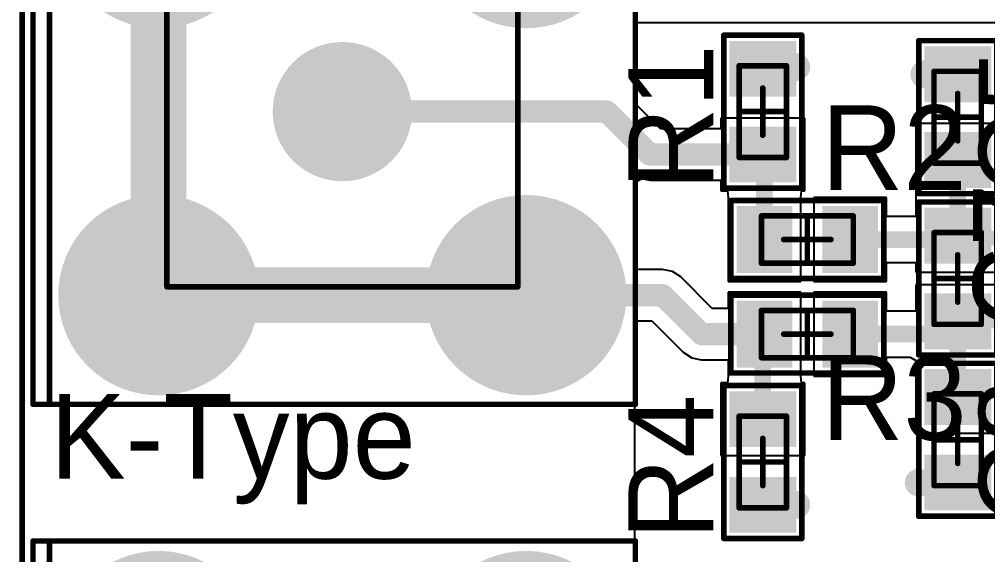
# Model space of a CAD drawing. Header units: millimetres. Extents: x 1 to 2.97, y 1.12 to 2.49.
# Drawn here: x 0.998 to 1.683, y 1.638 to 2.017 of the extents above; entities that cross this region are included whole.
import ezdxf

# ---------------------------------------------------------------- set-up
doc = ezdxf.new("R2010")
doc.units = ezdxf.units.MM
doc.header["$MEASUREMENT"] = 0
for name, color, linetype in [('BottomLayer', 5, 'Continuous'), ('BottomSolder', 6, 'Continuous'), ('Mechanical13', 56, 'Continuous'), ('Mechanical15', 56, 'Continuous'), ('Mechanical29', 56, 'Continuous'), ('MultiLayer', 9, 'Continuous'), ('PadHoleLayer', 156, 'Continuous'), ('TopLayer', 1, 'Continuous'), ('TopOverlay', 2, 'Continuous'), ('TopPaste', 8, 'Continuous'), ('TopSolder', 216, 'Continuous'), ('ViaHoleLayer', 16, 'Continuous')]:
    doc.layers.add(name, color=color, linetype=linetype)

# ---------------------------------------------------------------- blocks, each defined once
blk = doc.blocks.new('CC0603_5')
at = {"layer": 'Mechanical13', "const_width": 0.00394}
for points in [[(-0.03248, 0.01673), (-0.03248, -0.01673)], [(-0.03248, 0.01673), (0.03248, 0.01673)], [(0.03248, 0.01673), (0.03248, -0.01673)], [(-0.03248, -0.01673), (0.03248, -0.01673)]]:
    blk.add_lwpolyline(points, dxfattribs=at)
at = {"layer": 'Mechanical13', "const_width": 0.00197}
for points in [[(-0.03346, 0.01673, 1), (-0.0315, 0.01673, 1)], [(-0.03346, 0.01673, 1), (-0.0315, 0.01673, 1)], [(0.0315, 0.01673, 1), (0.03346, 0.01673, 1)], [(0.0315, 0.01673, 1), (0.03346, 0.01673, 1)], [(-0.03346, -0.01673, 1), (-0.0315, -0.01673, 1)], [(-0.03346, -0.01673, 1), (-0.0315, -0.01673, 1)], [(0.0315, -0.01673, 1), (0.03346, -0.01673, 1)], [(0.0315, -0.01673, 1), (0.03346, -0.01673, 1)]]:
    blk.add_lwpolyline(points, format="xyb", close=True, dxfattribs=at)
at = {"layer": 'Mechanical15', "const_width": 0.00394}
for points in [[(0, 0.01673), (0, -0.01673)], [(-0.01673, 0), (0.01673, 0)]]:
    blk.add_lwpolyline(points, dxfattribs=at)
at = {"layer": 'Mechanical15', "const_width": 0.00197}
for points in [[(-0.00098, 0.01673, 1), (0.00098, 0.01673, 1)], [(-0.01772, 0, 1), (-0.01575, 0, 1)], [(0.01575, 0, 1), (0.01772, 0, 1)], [(-0.00098, -0.01673, 1), (0.00098, -0.01673, 1)]]:
    blk.add_lwpolyline(points, format="xyb", close=True, dxfattribs=at)
at = {"layer": 'TopLayer'}
for points in [[(-0.04606, -0.01969), (-0.01457, -0.01969), (-0.04606, 0.01969), (-0.01457, 0.01969)], [(0.01457, -0.01969), (0.04606, -0.01969), (0.01457, 0.01969), (0.04606, 0.01969)]]:
    blk.add_solid(points, dxfattribs=at)
at = {"layer": 'TopOverlay', "const_width": 0.00394}
for points in [[(-0.05413, 0.02756), (-0.05413, -0.02756)], [(-0.05413, 0.02756), (0.05413, 0.02756)], [(0.05413, 0.02756), (0.05413, -0.02756)], [(-0.05413, -0.02756), (0.05413, -0.02756)]]:
    blk.add_lwpolyline(points, dxfattribs=at)
at = {"layer": 'TopOverlay', "const_width": 0.00197}
for points in [[(-0.05512, 0.02756, 1), (-0.05315, 0.02756, 1)], [(-0.05512, 0.02756, 1), (-0.05315, 0.02756, 1)], [(0.05315, 0.02756, 1), (0.05512, 0.02756, 1)], [(0.05315, 0.02756, 1), (0.05512, 0.02756, 1)], [(-0.05512, -0.02756, 1), (-0.05315, -0.02756, 1)], [(-0.05512, -0.02756, 1), (-0.05315, -0.02756, 1)], [(0.05315, -0.02756, 1), (0.05512, -0.02756, 1)], [(0.05315, -0.02756, 1), (0.05512, -0.02756, 1)]]:
    blk.add_lwpolyline(points, format="xyb", close=True, dxfattribs=at)
at = {"layer": 'TopPaste'}
for points in [[(-0.04606, -0.01969), (-0.01457, -0.01969), (-0.04606, 0.01969), (-0.01457, 0.01969)], [(0.01457, -0.01969), (0.04606, -0.01969), (0.01457, 0.01969), (0.04606, 0.01969)]]:
    blk.add_solid(points, dxfattribs=at)
at = {"layer": 'TopSolder'}
for points in [[(-0.05006, -0.02369), (-0.01057, -0.02369), (-0.05006, 0.02369), (-0.01057, 0.02369)], [(0.01057, -0.02369), (0.05006, -0.02369), (0.01057, 0.02369), (0.05006, 0.02369)]]:
    blk.add_solid(points, dxfattribs=at)
blk = doc.blocks.new('CC0603_7')
at = {"layer": 'Mechanical13', "const_width": 0.00394}
for points in [[(-0.03248, 0.01673), (-0.03248, -0.01673)], [(-0.03248, 0.01673), (0.03248, 0.01673)], [(0.03248, 0.01673), (0.03248, -0.01673)], [(-0.03248, -0.01673), (0.03248, -0.01673)]]:
    blk.add_lwpolyline(points, dxfattribs=at)
at = {"layer": 'Mechanical13', "const_width": 0.00197}
for points in [[(-0.03346, 0.01673, 1), (-0.0315, 0.01673, 1)], [(-0.03346, 0.01673, 1), (-0.0315, 0.01673, 1)], [(0.0315, 0.01673, 1), (0.03346, 0.01673, 1)], [(0.0315, 0.01673, 1), (0.03346, 0.01673, 1)], [(-0.03346, -0.01673, 1), (-0.0315, -0.01673, 1)], [(-0.03346, -0.01673, 1), (-0.0315, -0.01673, 1)], [(0.0315, -0.01673, 1), (0.03346, -0.01673, 1)], [(0.0315, -0.01673, 1), (0.03346, -0.01673, 1)]]:
    blk.add_lwpolyline(points, format="xyb", close=True, dxfattribs=at)
at = {"layer": 'Mechanical15', "const_width": 0.00394}
for points in [[(0, 0.01673), (0, -0.01673)], [(-0.01673, 0), (0.01673, 0)]]:
    blk.add_lwpolyline(points, dxfattribs=at)
at = {"layer": 'Mechanical15', "const_width": 0.00197}
for points in [[(-0.00098, 0.01673, 1), (0.00098, 0.01673, 1)], [(-0.01772, 0, 1), (-0.01575, 0, 1)], [(0.01575, 0, 1), (0.01772, 0, 1)], [(-0.00098, -0.01673, 1), (0.00098, -0.01673, 1)]]:
    blk.add_lwpolyline(points, format="xyb", close=True, dxfattribs=at)
at = {"layer": 'TopLayer'}
for points in [[(-0.04606, -0.01969), (-0.01457, -0.01969), (-0.04606, 0.01969), (-0.01457, 0.01969)], [(0.01457, -0.01969), (0.04606, -0.01969), (0.01457, 0.01969), (0.04606, 0.01969)]]:
    blk.add_solid(points, dxfattribs=at)
at = {"layer": 'TopOverlay', "const_width": 0.00394}
for points in [[(-0.05413, 0.02756), (-0.05413, -0.02756)], [(-0.05413, 0.02756), (0.05413, 0.02756)], [(0.05413, 0.02756), (0.05413, -0.02756)], [(-0.05413, -0.02756), (0.05413, -0.02756)]]:
    blk.add_lwpolyline(points, dxfattribs=at)
at = {"layer": 'TopOverlay', "const_width": 0.00197}
for points in [[(-0.05512, 0.02756, 1), (-0.05315, 0.02756, 1)], [(-0.05512, 0.02756, 1), (-0.05315, 0.02756, 1)], [(0.05315, 0.02756, 1), (0.05512, 0.02756, 1)], [(0.05315, 0.02756, 1), (0.05512, 0.02756, 1)], [(-0.05512, -0.02756, 1), (-0.05315, -0.02756, 1)], [(-0.05512, -0.02756, 1), (-0.05315, -0.02756, 1)], [(0.05315, -0.02756, 1), (0.05512, -0.02756, 1)], [(0.05315, -0.02756, 1), (0.05512, -0.02756, 1)]]:
    blk.add_lwpolyline(points, format="xyb", close=True, dxfattribs=at)
at = {"layer": 'TopPaste'}
for points in [[(-0.04606, -0.01969), (-0.01457, -0.01969), (-0.04606, 0.01969), (-0.01457, 0.01969)], [(0.01457, -0.01969), (0.04606, -0.01969), (0.01457, 0.01969), (0.04606, 0.01969)]]:
    blk.add_solid(points, dxfattribs=at)
at = {"layer": 'TopSolder'}
for points in [[(-0.05006, -0.02369), (-0.01057, -0.02369), (-0.05006, 0.02369), (-0.01057, 0.02369)], [(0.01057, -0.02369), (0.05006, -0.02369), (0.01057, 0.02369), (0.05006, 0.02369)]]:
    blk.add_solid(points, dxfattribs=at)
blk = doc.blocks.new('CC0603_8')
at = {"layer": 'Mechanical13', "const_width": 0.00394}
for points in [[(-0.03248, 0.01673), (-0.03248, -0.01673)], [(-0.03248, 0.01673), (0.03248, 0.01673)], [(0.03248, 0.01673), (0.03248, -0.01673)], [(-0.03248, -0.01673), (0.03248, -0.01673)]]:
    blk.add_lwpolyline(points, dxfattribs=at)
at = {"layer": 'Mechanical13', "const_width": 0.00197}
for points in [[(-0.03346, 0.01673, 1), (-0.0315, 0.01673, 1)], [(-0.03346, 0.01673, 1), (-0.0315, 0.01673, 1)], [(0.0315, 0.01673, 1), (0.03346, 0.01673, 1)], [(0.0315, 0.01673, 1), (0.03346, 0.01673, 1)], [(-0.03346, -0.01673, 1), (-0.0315, -0.01673, 1)], [(-0.03346, -0.01673, 1), (-0.0315, -0.01673, 1)], [(0.0315, -0.01673, 1), (0.03346, -0.01673, 1)], [(0.0315, -0.01673, 1), (0.03346, -0.01673, 1)]]:
    blk.add_lwpolyline(points, format="xyb", close=True, dxfattribs=at)
at = {"layer": 'Mechanical15', "const_width": 0.00394}
for points in [[(0, 0.01673), (0, -0.01673)], [(-0.01673, 0), (0.01673, 0)]]:
    blk.add_lwpolyline(points, dxfattribs=at)
at = {"layer": 'Mechanical15', "const_width": 0.00197}
for points in [[(-0.00098, 0.01673, 1), (0.00098, 0.01673, 1)], [(-0.01772, 0, 1), (-0.01575, 0, 1)], [(0.01575, 0, 1), (0.01772, 0, 1)], [(-0.00098, -0.01673, 1), (0.00098, -0.01673, 1)]]:
    blk.add_lwpolyline(points, format="xyb", close=True, dxfattribs=at)
at = {"layer": 'TopLayer'}
for points in [[(-0.04606, -0.01969), (-0.01457, -0.01969), (-0.04606, 0.01969), (-0.01457, 0.01969)], [(0.01457, -0.01969), (0.04606, -0.01969), (0.01457, 0.01969), (0.04606, 0.01969)]]:
    blk.add_solid(points, dxfattribs=at)
at = {"layer": 'TopOverlay', "const_width": 0.00394}
for points in [[(-0.05413, 0.02756), (-0.05413, -0.02756)], [(-0.05413, 0.02756), (0.05413, 0.02756)], [(0.05413, 0.02756), (0.05413, -0.02756)], [(-0.05413, -0.02756), (0.05413, -0.02756)]]:
    blk.add_lwpolyline(points, dxfattribs=at)
at = {"layer": 'TopOverlay', "const_width": 0.00197}
for points in [[(-0.05512, 0.02756, 1), (-0.05315, 0.02756, 1)], [(-0.05512, 0.02756, 1), (-0.05315, 0.02756, 1)], [(0.05315, 0.02756, 1), (0.05512, 0.02756, 1)], [(0.05315, 0.02756, 1), (0.05512, 0.02756, 1)], [(-0.05512, -0.02756, 1), (-0.05315, -0.02756, 1)], [(-0.05512, -0.02756, 1), (-0.05315, -0.02756, 1)], [(0.05315, -0.02756, 1), (0.05512, -0.02756, 1)], [(0.05315, -0.02756, 1), (0.05512, -0.02756, 1)]]:
    blk.add_lwpolyline(points, format="xyb", close=True, dxfattribs=at)
at = {"layer": 'TopPaste'}
for points in [[(-0.04606, -0.01969), (-0.01457, -0.01969), (-0.04606, 0.01969), (-0.01457, 0.01969)], [(0.01457, -0.01969), (0.04606, -0.01969), (0.01457, 0.01969), (0.04606, 0.01969)]]:
    blk.add_solid(points, dxfattribs=at)
at = {"layer": 'TopSolder'}
for points in [[(-0.05006, -0.02369), (-0.01057, -0.02369), (-0.05006, 0.02369), (-0.01057, 0.02369)], [(0.01057, -0.02369), (0.05006, -0.02369), (0.01057, 0.02369), (0.05006, 0.02369)]]:
    blk.add_solid(points, dxfattribs=at)
blk = doc.blocks.new('CONN_BNC_JACK_20')
at = {"layer": 'BottomLayer'}
for points, const_width in [([(-0.16339, 0.12992, 1), (-0.09646, 0.12992, 1)], 0.06693), ([(0.09646, 0.12992, 1), (0.16339, 0.12992, 1)], 0.06693), ([(-0.02264, 0, 1), (0.02263, 0, 1)], 0.04528), ([(-0.16339, -0.12992, 1), (-0.09646, -0.12992, 1)], 0.06693), ([(0.09646, -0.12992, 1), (0.16339, -0.12992, 1)], 0.06693)]:
    blk.add_lwpolyline(points, format="xyb", close=True, dxfattribs=dict(at, const_width=const_width))
at = {"layer": 'BottomSolder'}
for points, const_width in [([(-0.16539, 0.12992, 1), (-0.09446, 0.12992, 1)], 0.07093), ([(0.09446, 0.12992, 1), (0.16539, 0.12992, 1)], 0.07093), ([(-0.02464, 0, 1), (0.02463, 0, 1)], 0.04928), ([(-0.16539, -0.12992, 1), (-0.09446, -0.12992, 1)], 0.07093), ([(0.09446, -0.12992, 1), (0.16539, -0.12992, 1)], 0.07093)]:
    blk.add_lwpolyline(points, format="xyb", close=True, dxfattribs=dict(at, const_width=const_width))
at = {"layer": 'Mechanical13', "const_width": 0.00394}
for points in [[(-0.12402, 0.12402), (-0.12402, -0.12402)], [(-0.12402, 0.12402), (0.12402, 0.12402)], [(0.12402, 0.12402), (0.12402, -0.12402)], [(-0.12402, -0.12402), (0.12402, -0.12402)]]:
    blk.add_lwpolyline(points, dxfattribs=at)
at = {"layer": 'Mechanical13', "const_width": 0.00197}
for points in [[(-0.125, 0.12402, 1), (-0.12303, 0.12402, 1)], [(-0.125, 0.12402, 1), (-0.12303, 0.12402, 1)], [(0.12303, 0.12402, 1), (0.125, 0.12402, 1)], [(0.12303, 0.12402, 1), (0.125, 0.12402, 1)], [(-0.125, -0.12402, 1), (-0.12303, -0.12402, 1)], [(-0.125, -0.12402, 1), (-0.12303, -0.12402, 1)], [(0.12303, -0.12402, 1), (0.125, -0.12402, 1)], [(0.12303, -0.12402, 1), (0.125, -0.12402, 1)]]:
    blk.add_lwpolyline(points, format="xyb", close=True, dxfattribs=at)
at = {"layer": 'MultiLayer'}
for points, const_width in [([(-0.16339, 0.12992, 1), (-0.09646, 0.12992, 1)], 0.06693), ([(0.09646, 0.12992, 1), (0.16339, 0.12992, 1)], 0.06693), ([(-0.02264, 0, 1), (0.02263, 0, 1)], 0.04528), ([(-0.16339, -0.12992, 1), (-0.09646, -0.12992, 1)], 0.06693), ([(0.09646, -0.12992, 1), (0.16339, -0.12992, 1)], 0.06693)]:
    blk.add_lwpolyline(points, format="xyb", close=True, dxfattribs=dict(at, const_width=const_width))
at = {"layer": 'PadHoleLayer'}
for points, const_width in [([(-0.15453, 0.12992, 1), (-0.10532, 0.12992, 1)], 0.04921), ([(0.10532, 0.12992, 1), (0.15453, 0.12992, 1)], 0.04921), ([(-0.01477, 0, 1), (0.01476, 0, 1)], 0.02953), ([(-0.15453, -0.12992, 1), (-0.10532, -0.12992, 1)], 0.04921), ([(0.10532, -0.12992, 1), (0.15453, -0.12992, 1)], 0.04921)]:
    blk.add_lwpolyline(points, format="xyb", close=True, dxfattribs=dict(at, const_width=const_width))
at = {"layer": 'TopLayer'}
for points, const_width in [([(-0.16339, 0.12992, 1), (-0.09646, 0.12992, 1)], 0.06693), ([(0.09646, 0.12992, 1), (0.16339, 0.12992, 1)], 0.06693), ([(-0.02264, 0, 1), (0.02263, 0, 1)], 0.04528), ([(-0.16339, -0.12992, 1), (-0.09646, -0.12992, 1)], 0.06693), ([(0.09646, -0.12992, 1), (0.16339, -0.12992, 1)], 0.06693)]:
    blk.add_lwpolyline(points, format="xyb", close=True, dxfattribs=dict(at, const_width=const_width))
at = {"layer": 'TopOverlay', "const_width": 0.00394}
for points in [[(-0.20717, 0.21868), (-0.20717, -0.20715)], [(-0.20717, 0.21868), (0.20785, 0.21868)], [(0.20785, 0.21868), (0.20785, -0.20715)], [(-0.20665, 0.20698), (0.20764, 0.20698)], [(-0.20717, -0.20715), (0.20785, -0.20715)]]:
    blk.add_lwpolyline(points, dxfattribs=at)
at = {"layer": 'TopOverlay', "const_width": 0.00197}
for points in [[(-0.20815, 0.21868, 1), (-0.20619, 0.21868, 1)], [(-0.20815, 0.21868, 1), (-0.20619, 0.21868, 1)], [(0.20687, 0.21868, 1), (0.20884, 0.21868, 1)], [(0.20687, 0.21868, 1), (0.20884, 0.21868, 1)], [(-0.20763, 0.20698, 1), (-0.20567, 0.20698, 1)], [(0.20666, 0.20698, 1), (0.20863, 0.20698, 1)], [(-0.20815, -0.20715, 1), (-0.20619, -0.20715, 1)], [(-0.20815, -0.20715, 1), (-0.20619, -0.20715, 1)], [(0.20687, -0.20715, 1), (0.20884, -0.20715, 1)], [(0.20687, -0.20715, 1), (0.20884, -0.20715, 1)]]:
    blk.add_lwpolyline(points, format="xyb", close=True, dxfattribs=at)
at = {"layer": 'TopSolder'}
for points, const_width in [([(-0.16539, 0.12992, 1), (-0.09446, 0.12992, 1)], 0.07093), ([(0.09446, 0.12992, 1), (0.16539, 0.12992, 1)], 0.07093), ([(-0.02464, 0, 1), (0.02463, 0, 1)], 0.04928), ([(-0.16539, -0.12992, 1), (-0.09446, -0.12992, 1)], 0.07093), ([(0.09446, -0.12992, 1), (0.16539, -0.12992, 1)], 0.07093)]:
    blk.add_lwpolyline(points, format="xyb", close=True, dxfattribs=dict(at, const_width=const_width))
blk = doc.blocks.new('CONN_BNC_JACK_23')
at = {"layer": 'BottomLayer'}
for points, const_width in [([(-0.16339, 0.12992, 1), (-0.09646, 0.12992, 1)], 0.06693), ([(0.09646, 0.12992, 1), (0.16339, 0.12992, 1)], 0.06693), ([(-0.02264, 0, 1), (0.02263, 0, 1)], 0.04528), ([(-0.16339, -0.12992, 1), (-0.09646, -0.12992, 1)], 0.06693), ([(0.09646, -0.12992, 1), (0.16339, -0.12992, 1)], 0.06693)]:
    blk.add_lwpolyline(points, format="xyb", close=True, dxfattribs=dict(at, const_width=const_width))
at = {"layer": 'BottomSolder'}
for points, const_width in [([(-0.16539, 0.12992, 1), (-0.09446, 0.12992, 1)], 0.07093), ([(0.09446, 0.12992, 1), (0.16539, 0.12992, 1)], 0.07093), ([(-0.02464, 0, 1), (0.02463, 0, 1)], 0.04928), ([(-0.16539, -0.12992, 1), (-0.09446, -0.12992, 1)], 0.07093), ([(0.09446, -0.12992, 1), (0.16539, -0.12992, 1)], 0.07093)]:
    blk.add_lwpolyline(points, format="xyb", close=True, dxfattribs=dict(at, const_width=const_width))
at = {"layer": 'Mechanical13', "const_width": 0.00394}
for points in [[(-0.12402, 0.12402), (-0.12402, -0.12402)], [(-0.12402, 0.12402), (0.12402, 0.12402)], [(0.12402, 0.12402), (0.12402, -0.12402)], [(-0.12402, -0.12402), (0.12402, -0.12402)]]:
    blk.add_lwpolyline(points, dxfattribs=at)
at = {"layer": 'Mechanical13', "const_width": 0.00197}
for points in [[(-0.125, 0.12402, 1), (-0.12303, 0.12402, 1)], [(-0.125, 0.12402, 1), (-0.12303, 0.12402, 1)], [(0.12303, 0.12402, 1), (0.125, 0.12402, 1)], [(0.12303, 0.12402, 1), (0.125, 0.12402, 1)], [(-0.125, -0.12402, 1), (-0.12303, -0.12402, 1)], [(-0.125, -0.12402, 1), (-0.12303, -0.12402, 1)], [(0.12303, -0.12402, 1), (0.125, -0.12402, 1)], [(0.12303, -0.12402, 1), (0.125, -0.12402, 1)]]:
    blk.add_lwpolyline(points, format="xyb", close=True, dxfattribs=at)
at = {"layer": 'MultiLayer'}
for points, const_width in [([(-0.16339, 0.12992, 1), (-0.09646, 0.12992, 1)], 0.06693), ([(0.09646, 0.12992, 1), (0.16339, 0.12992, 1)], 0.06693), ([(-0.02264, 0, 1), (0.02263, 0, 1)], 0.04528), ([(-0.16339, -0.12992, 1), (-0.09646, -0.12992, 1)], 0.06693), ([(0.09646, -0.12992, 1), (0.16339, -0.12992, 1)], 0.06693)]:
    blk.add_lwpolyline(points, format="xyb", close=True, dxfattribs=dict(at, const_width=const_width))
at = {"layer": 'PadHoleLayer'}
for points, const_width in [([(-0.15453, 0.12992, 1), (-0.10532, 0.12992, 1)], 0.04921), ([(0.10532, 0.12992, 1), (0.15453, 0.12992, 1)], 0.04921), ([(-0.01477, 0, 1), (0.01476, 0, 1)], 0.02953), ([(-0.15453, -0.12992, 1), (-0.10532, -0.12992, 1)], 0.04921), ([(0.10532, -0.12992, 1), (0.15453, -0.12992, 1)], 0.04921)]:
    blk.add_lwpolyline(points, format="xyb", close=True, dxfattribs=dict(at, const_width=const_width))
at = {"layer": 'TopLayer'}
for points, const_width in [([(-0.16339, 0.12992, 1), (-0.09646, 0.12992, 1)], 0.06693), ([(0.09646, 0.12992, 1), (0.16339, 0.12992, 1)], 0.06693), ([(-0.02264, 0, 1), (0.02263, 0, 1)], 0.04528), ([(-0.16339, -0.12992, 1), (-0.09646, -0.12992, 1)], 0.06693), ([(0.09646, -0.12992, 1), (0.16339, -0.12992, 1)], 0.06693)]:
    blk.add_lwpolyline(points, format="xyb", close=True, dxfattribs=dict(at, const_width=const_width))
at = {"layer": 'TopOverlay', "const_width": 0.00394}
for points in [[(-0.20717, 0.21868), (-0.20717, -0.20715)], [(-0.20717, 0.21868), (0.20785, 0.21868)], [(0.20785, 0.21868), (0.20785, -0.20715)], [(-0.20665, 0.20698), (0.20764, 0.20698)], [(-0.20717, -0.20715), (0.20785, -0.20715)]]:
    blk.add_lwpolyline(points, dxfattribs=at)
at = {"layer": 'TopOverlay', "const_width": 0.00197}
for points in [[(-0.20815, 0.21868, 1), (-0.20619, 0.21868, 1)], [(-0.20815, 0.21868, 1), (-0.20619, 0.21868, 1)], [(0.20687, 0.21868, 1), (0.20884, 0.21868, 1)], [(0.20687, 0.21868, 1), (0.20884, 0.21868, 1)], [(-0.20763, 0.20698, 1), (-0.20567, 0.20698, 1)], [(0.20666, 0.20698, 1), (0.20863, 0.20698, 1)], [(-0.20815, -0.20715, 1), (-0.20619, -0.20715, 1)], [(-0.20815, -0.20715, 1), (-0.20619, -0.20715, 1)], [(0.20687, -0.20715, 1), (0.20884, -0.20715, 1)], [(0.20687, -0.20715, 1), (0.20884, -0.20715, 1)]]:
    blk.add_lwpolyline(points, format="xyb", close=True, dxfattribs=at)
at = {"layer": 'TopSolder'}
for points, const_width in [([(-0.16539, 0.12992, 1), (-0.09446, 0.12992, 1)], 0.07093), ([(0.09446, 0.12992, 1), (0.16539, 0.12992, 1)], 0.07093), ([(-0.02464, 0, 1), (0.02463, 0, 1)], 0.04928), ([(-0.16539, -0.12992, 1), (-0.09446, -0.12992, 1)], 0.07093), ([(0.09446, -0.12992, 1), (0.16539, -0.12992, 1)], 0.07093)]:
    blk.add_lwpolyline(points, format="xyb", close=True, dxfattribs=dict(at, const_width=const_width))
blk = doc.blocks.new('CC0603_24')
at = {"layer": 'Mechanical13', "const_width": 0.00394}
for points in [[(-0.03248, 0.01673), (-0.03248, -0.01673)], [(-0.03248, 0.01673), (0.03248, 0.01673)], [(0.03248, 0.01673), (0.03248, -0.01673)], [(-0.03248, -0.01673), (0.03248, -0.01673)]]:
    blk.add_lwpolyline(points, dxfattribs=at)
at = {"layer": 'Mechanical13', "const_width": 0.00197}
for points in [[(-0.03346, 0.01673, 1), (-0.0315, 0.01673, 1)], [(-0.03346, 0.01673, 1), (-0.0315, 0.01673, 1)], [(0.0315, 0.01673, 1), (0.03346, 0.01673, 1)], [(0.0315, 0.01673, 1), (0.03346, 0.01673, 1)], [(-0.03346, -0.01673, 1), (-0.0315, -0.01673, 1)], [(-0.03346, -0.01673, 1), (-0.0315, -0.01673, 1)], [(0.0315, -0.01673, 1), (0.03346, -0.01673, 1)], [(0.0315, -0.01673, 1), (0.03346, -0.01673, 1)]]:
    blk.add_lwpolyline(points, format="xyb", close=True, dxfattribs=at)
at = {"layer": 'Mechanical15', "const_width": 0.00394}
for points in [[(0, 0.01673), (0, -0.01673)], [(-0.01673, 0), (0.01673, 0)]]:
    blk.add_lwpolyline(points, dxfattribs=at)
at = {"layer": 'Mechanical15', "const_width": 0.00197}
for points in [[(-0.00098, 0.01673, 1), (0.00098, 0.01673, 1)], [(-0.01772, 0, 1), (-0.01575, 0, 1)], [(0.01575, 0, 1), (0.01772, 0, 1)], [(-0.00098, -0.01673, 1), (0.00098, -0.01673, 1)]]:
    blk.add_lwpolyline(points, format="xyb", close=True, dxfattribs=at)
at = {"layer": 'TopLayer'}
for points in [[(-0.04606, -0.01969), (-0.01457, -0.01969), (-0.04606, 0.01969), (-0.01457, 0.01969)], [(0.01457, -0.01969), (0.04606, -0.01969), (0.01457, 0.01969), (0.04606, 0.01969)]]:
    blk.add_solid(points, dxfattribs=at)
at = {"layer": 'TopOverlay', "const_width": 0.00394}
for points in [[(-0.05413, 0.02756), (-0.05413, -0.02756)], [(-0.05413, 0.02756), (0.05413, 0.02756)], [(0.05413, 0.02756), (0.05413, -0.02756)], [(-0.05413, -0.02756), (0.05413, -0.02756)]]:
    blk.add_lwpolyline(points, dxfattribs=at)
at = {"layer": 'TopOverlay', "const_width": 0.00197}
for points in [[(-0.05512, 0.02756, 1), (-0.05315, 0.02756, 1)], [(-0.05512, 0.02756, 1), (-0.05315, 0.02756, 1)], [(0.05315, 0.02756, 1), (0.05512, 0.02756, 1)], [(0.05315, 0.02756, 1), (0.05512, 0.02756, 1)], [(-0.05512, -0.02756, 1), (-0.05315, -0.02756, 1)], [(-0.05512, -0.02756, 1), (-0.05315, -0.02756, 1)], [(0.05315, -0.02756, 1), (0.05512, -0.02756, 1)], [(0.05315, -0.02756, 1), (0.05512, -0.02756, 1)]]:
    blk.add_lwpolyline(points, format="xyb", close=True, dxfattribs=at)
at = {"layer": 'TopPaste'}
for points in [[(-0.04606, -0.01969), (-0.01457, -0.01969), (-0.04606, 0.01969), (-0.01457, 0.01969)], [(0.01457, -0.01969), (0.04606, -0.01969), (0.01457, 0.01969), (0.04606, 0.01969)]]:
    blk.add_solid(points, dxfattribs=at)
at = {"layer": 'TopSolder'}
for points in [[(-0.05006, -0.02369), (-0.01057, -0.02369), (-0.05006, 0.02369), (-0.01057, 0.02369)], [(0.01057, -0.02369), (0.05006, -0.02369), (0.01057, 0.02369), (0.05006, 0.02369)]]:
    blk.add_solid(points, dxfattribs=at)
blk = doc.blocks.new('CC0603_25')
at = {"layer": 'Mechanical13', "const_width": 0.00394}
for points in [[(-0.03248, 0.01673), (-0.03248, -0.01673)], [(0.03248, 0.01673), (-0.03248, 0.01673)], [(0.03248, 0.01673), (0.03248, -0.01673)], [(0.03248, -0.01673), (-0.03248, -0.01673)]]:
    blk.add_lwpolyline(points, dxfattribs=at)
at = {"layer": 'Mechanical13', "const_width": 0.00197}
for points in [[(-0.03346, 0.01673, 1), (-0.0315, 0.01673, 1)], [(-0.03346, 0.01673, 1), (-0.0315, 0.01673, 1)], [(0.0315, 0.01673, 1), (0.03346, 0.01673, 1)], [(0.0315, 0.01673, 1), (0.03346, 0.01673, 1)], [(-0.03346, -0.01673, 1), (-0.0315, -0.01673, 1)], [(-0.03346, -0.01673, 1), (-0.0315, -0.01673, 1)], [(0.0315, -0.01673, 1), (0.03346, -0.01673, 1)], [(0.0315, -0.01673, 1), (0.03346, -0.01673, 1)]]:
    blk.add_lwpolyline(points, format="xyb", close=True, dxfattribs=at)
at = {"layer": 'Mechanical15', "const_width": 0.00394}
for points in [[(0, 0.01673), (0, -0.01673)], [(0.01673, 0), (-0.01673, 0)]]:
    blk.add_lwpolyline(points, dxfattribs=at)
at = {"layer": 'Mechanical15', "const_width": 0.00197}
for points in [[(-0.00098, 0.01673, 1), (0.00098, 0.01673, 1)], [(-0.01772, 0, 1), (-0.01575, 0, 1)], [(0.01575, 0, 1), (0.01772, 0, 1)], [(-0.00098, -0.01673, 1), (0.00098, -0.01673, 1)]]:
    blk.add_lwpolyline(points, format="xyb", close=True, dxfattribs=at)
at = {"layer": 'TopLayer'}
for points in [[(-0.04606, -0.01969), (-0.01457, -0.01969), (-0.04606, 0.01969), (-0.01457, 0.01969)], [(0.01457, -0.01969), (0.04606, -0.01969), (0.01457, 0.01969), (0.04606, 0.01969)]]:
    blk.add_solid(points, dxfattribs=at)
at = {"layer": 'TopOverlay', "const_width": 0.00394}
for points in [[(-0.05413, 0.02756), (-0.05413, -0.02756)], [(0.05413, 0.02756), (-0.05413, 0.02756)], [(0.05413, 0.02756), (0.05413, -0.02756)], [(0.05413, -0.02756), (-0.05413, -0.02756)]]:
    blk.add_lwpolyline(points, dxfattribs=at)
at = {"layer": 'TopOverlay', "const_width": 0.00197}
for points in [[(-0.05512, 0.02756, 1), (-0.05315, 0.02756, 1)], [(-0.05512, 0.02756, 1), (-0.05315, 0.02756, 1)], [(0.05315, 0.02756, 1), (0.05512, 0.02756, 1)], [(0.05315, 0.02756, 1), (0.05512, 0.02756, 1)], [(-0.05512, -0.02756, 1), (-0.05315, -0.02756, 1)], [(-0.05512, -0.02756, 1), (-0.05315, -0.02756, 1)], [(0.05315, -0.02756, 1), (0.05512, -0.02756, 1)], [(0.05315, -0.02756, 1), (0.05512, -0.02756, 1)]]:
    blk.add_lwpolyline(points, format="xyb", close=True, dxfattribs=at)
at = {"layer": 'TopPaste'}
for points in [[(-0.04606, -0.01969), (-0.01457, -0.01969), (-0.04606, 0.01969), (-0.01457, 0.01969)], [(0.01457, -0.01969), (0.04606, -0.01969), (0.01457, 0.01969), (0.04606, 0.01969)]]:
    blk.add_solid(points, dxfattribs=at)
at = {"layer": 'TopSolder'}
for points in [[(-0.05006, -0.02369), (-0.01057, -0.02369), (-0.05006, 0.02369), (-0.01057, 0.02369)], [(0.01057, -0.02369), (0.05006, -0.02369), (0.01057, 0.02369), (0.05006, 0.02369)]]:
    blk.add_solid(points, dxfattribs=at)
blk = doc.blocks.new('CC0603_26')
at = {"layer": 'Mechanical13', "const_width": 0.00394}
for points in [[(-0.03248, -0.01673), (-0.03248, 0.01673)], [(-0.03248, 0.01673), (0.03248, 0.01673)], [(0.03248, -0.01673), (0.03248, 0.01673)], [(-0.03248, -0.01673), (0.03248, -0.01673)]]:
    blk.add_lwpolyline(points, dxfattribs=at)
at = {"layer": 'Mechanical13', "const_width": 0.00197}
for points in [[(-0.03346, 0.01673, 1), (-0.0315, 0.01673, 1)], [(-0.03346, 0.01673, 1), (-0.0315, 0.01673, 1)], [(0.0315, 0.01673, 1), (0.03346, 0.01673, 1)], [(0.0315, 0.01673, 1), (0.03346, 0.01673, 1)], [(-0.03346, -0.01673, 1), (-0.0315, -0.01673, 1)], [(-0.03346, -0.01673, 1), (-0.0315, -0.01673, 1)], [(0.0315, -0.01673, 1), (0.03346, -0.01673, 1)], [(0.0315, -0.01673, 1), (0.03346, -0.01673, 1)]]:
    blk.add_lwpolyline(points, format="xyb", close=True, dxfattribs=at)
at = {"layer": 'Mechanical15', "const_width": 0.00394}
for points in [[(0, -0.01673), (0, 0.01673)], [(-0.01673, 0), (0.01673, 0)]]:
    blk.add_lwpolyline(points, dxfattribs=at)
at = {"layer": 'Mechanical15', "const_width": 0.00197}
for points in [[(-0.00098, 0.01673, 1), (0.00098, 0.01673, 1)], [(-0.01772, 0, 1), (-0.01575, 0, 1)], [(0.01575, 0, 1), (0.01772, 0, 1)], [(-0.00098, -0.01673, 1), (0.00098, -0.01673, 1)]]:
    blk.add_lwpolyline(points, format="xyb", close=True, dxfattribs=at)
at = {"layer": 'TopLayer'}
for points in [[(-0.04606, -0.01969), (-0.01457, -0.01969), (-0.04606, 0.01969), (-0.01457, 0.01969)], [(0.01457, -0.01969), (0.04606, -0.01969), (0.01457, 0.01969), (0.04606, 0.01969)]]:
    blk.add_solid(points, dxfattribs=at)
at = {"layer": 'TopOverlay', "const_width": 0.00394}
for points in [[(-0.05413, -0.02756), (-0.05413, 0.02756)], [(-0.05413, 0.02756), (0.05413, 0.02756)], [(0.05413, -0.02756), (0.05413, 0.02756)], [(-0.05413, -0.02756), (0.05413, -0.02756)]]:
    blk.add_lwpolyline(points, dxfattribs=at)
at = {"layer": 'TopOverlay', "const_width": 0.00197}
for points in [[(-0.05512, 0.02756, 1), (-0.05315, 0.02756, 1)], [(-0.05512, 0.02756, 1), (-0.05315, 0.02756, 1)], [(0.05315, 0.02756, 1), (0.05512, 0.02756, 1)], [(0.05315, 0.02756, 1), (0.05512, 0.02756, 1)], [(-0.05512, -0.02756, 1), (-0.05315, -0.02756, 1)], [(-0.05512, -0.02756, 1), (-0.05315, -0.02756, 1)], [(0.05315, -0.02756, 1), (0.05512, -0.02756, 1)], [(0.05315, -0.02756, 1), (0.05512, -0.02756, 1)]]:
    blk.add_lwpolyline(points, format="xyb", close=True, dxfattribs=at)
at = {"layer": 'TopPaste'}
for points in [[(-0.04606, -0.01969), (-0.01457, -0.01969), (-0.04606, 0.01969), (-0.01457, 0.01969)], [(0.01457, -0.01969), (0.04606, -0.01969), (0.01457, 0.01969), (0.04606, 0.01969)]]:
    blk.add_solid(points, dxfattribs=at)
at = {"layer": 'TopSolder'}
for points in [[(-0.05006, -0.02369), (-0.01057, -0.02369), (-0.05006, 0.02369), (-0.01057, 0.02369)], [(0.01057, -0.02369), (0.05006, -0.02369), (0.01057, 0.02369), (0.05006, 0.02369)]]:
    blk.add_solid(points, dxfattribs=at)
blk = doc.blocks.new('CC0603_27')
at = {"layer": 'Mechanical13', "const_width": 0.00394}
for points in [[(-0.03248, -0.01673), (-0.03248, 0.01673)], [(0.03248, 0.01673), (-0.03248, 0.01673)], [(0.03248, -0.01673), (0.03248, 0.01673)], [(0.03248, -0.01673), (-0.03248, -0.01673)]]:
    blk.add_lwpolyline(points, dxfattribs=at)
at = {"layer": 'Mechanical13', "const_width": 0.00197}
for points in [[(-0.03346, 0.01673, 1), (-0.0315, 0.01673, 1)], [(-0.03346, 0.01673, 1), (-0.0315, 0.01673, 1)], [(0.0315, 0.01673, 1), (0.03346, 0.01673, 1)], [(0.0315, 0.01673, 1), (0.03346, 0.01673, 1)], [(-0.03346, -0.01673, 1), (-0.0315, -0.01673, 1)], [(-0.03346, -0.01673, 1), (-0.0315, -0.01673, 1)], [(0.0315, -0.01673, 1), (0.03346, -0.01673, 1)], [(0.0315, -0.01673, 1), (0.03346, -0.01673, 1)]]:
    blk.add_lwpolyline(points, format="xyb", close=True, dxfattribs=at)
at = {"layer": 'Mechanical15', "const_width": 0.00394}
for points in [[(0, -0.01673), (0, 0.01673)], [(0.01673, 0), (-0.01673, 0)]]:
    blk.add_lwpolyline(points, dxfattribs=at)
at = {"layer": 'Mechanical15', "const_width": 0.00197}
for points in [[(-0.00098, 0.01673, 1), (0.00098, 0.01673, 1)], [(-0.01772, 0, 1), (-0.01575, 0, 1)], [(0.01575, 0, 1), (0.01772, 0, 1)], [(-0.00098, -0.01673, 1), (0.00098, -0.01673, 1)]]:
    blk.add_lwpolyline(points, format="xyb", close=True, dxfattribs=at)
at = {"layer": 'TopLayer'}
for points in [[(-0.04606, -0.01969), (-0.01457, -0.01969), (-0.04606, 0.01969), (-0.01457, 0.01969)], [(0.01457, -0.01969), (0.04606, -0.01969), (0.01457, 0.01969), (0.04606, 0.01969)]]:
    blk.add_solid(points, dxfattribs=at)
at = {"layer": 'TopOverlay', "const_width": 0.00394}
for points in [[(-0.05413, -0.02756), (-0.05413, 0.02756)], [(0.05413, 0.02756), (-0.05413, 0.02756)], [(0.05413, -0.02756), (0.05413, 0.02756)], [(0.05413, -0.02756), (-0.05413, -0.02756)]]:
    blk.add_lwpolyline(points, dxfattribs=at)
at = {"layer": 'TopOverlay', "const_width": 0.00197}
for points in [[(-0.05512, 0.02756, 1), (-0.05315, 0.02756, 1)], [(-0.05512, 0.02756, 1), (-0.05315, 0.02756, 1)], [(0.05315, 0.02756, 1), (0.05512, 0.02756, 1)], [(0.05315, 0.02756, 1), (0.05512, 0.02756, 1)], [(-0.05512, -0.02756, 1), (-0.05315, -0.02756, 1)], [(-0.05512, -0.02756, 1), (-0.05315, -0.02756, 1)], [(0.05315, -0.02756, 1), (0.05512, -0.02756, 1)], [(0.05315, -0.02756, 1), (0.05512, -0.02756, 1)]]:
    blk.add_lwpolyline(points, format="xyb", close=True, dxfattribs=at)
at = {"layer": 'TopPaste'}
for points in [[(-0.04606, -0.01969), (-0.01457, -0.01969), (-0.04606, 0.01969), (-0.01457, 0.01969)], [(0.01457, -0.01969), (0.04606, -0.01969), (0.01457, 0.01969), (0.04606, 0.01969)]]:
    blk.add_solid(points, dxfattribs=at)
at = {"layer": 'TopSolder'}
for points in [[(-0.05006, -0.02369), (-0.01057, -0.02369), (-0.05006, 0.02369), (-0.01057, 0.02369)], [(0.01057, -0.02369), (0.05006, -0.02369), (0.01057, 0.02369), (0.05006, 0.02369)]]:
    blk.add_solid(points, dxfattribs=at)

msp = doc.modelspace()

# ---------------------------------------------------------------- linework, layer by layer
at = {"layer": 'BottomLayer'}
for p, q in [((1.43307, 1.82723), (1.43307, 2.01476)), ((1.43307, 2.01476), (1.70705, 2.01476)), ((1.4336, 1.82185), (1.43307, 1.82723)), ((1.43307, 1.81647), (1.4336, 1.82185)), ((1.43307, 1.57526), (1.43307, 1.81647))]:
    msp.add_line(p, q, dxfattribs=at)
at = {"layer": 'BottomLayer', "const_width": 0.00984}
for points in [[(1.54232, 1.98327, 1), (1.55217, 1.98327, 1)], [(1.63287, 1.97815, 1), (1.64272, 1.97815, 1)], [(1.62894, 1.68917, 1), (1.63878, 1.68917, 1)], [(1.54232, 1.67343, 1), (1.55217, 1.67343, 1)]]:
    msp.add_lwpolyline(points, format="xyb", close=True, dxfattribs=at)
at = {"layer": 'Mechanical29', "const_width": 0.00394}
msp.add_lwpolyline([(1, 1.125), (1, 2.46358)], dxfattribs=at)
at = {"layer": 'MultiLayer', "const_width": 0.00984}
for points in [[(1.54232, 1.98327, 1), (1.55217, 1.98327, 1)], [(1.63287, 1.97815, 1), (1.64272, 1.97815, 1)], [(1.62894, 1.68917, 1), (1.63878, 1.68917, 1)], [(1.54232, 1.67343, 1), (1.55217, 1.67343, 1)]]:
    msp.add_lwpolyline(points, format="xyb", close=True, dxfattribs=at)
at = {"layer": 'TopLayer'}
for p, q in [((1.43307, 1.95786), (1.43307, 2.01476)), ((1.43307, 2.01476), (1.70705, 2.01476)), ((1.45125, 1.93968), (1.43307, 1.95786)), ((1.55331, 1.9472), (1.49394, 1.9472)), ((1.49394, 1.9472), (1.49394, 1.93968)), ((1.55331, 1.89571), (1.55331, 1.9472)), ((1.49394, 1.93968), (1.45125, 1.93968)), ((1.6911, 1.94327), (1.63173, 1.94327)), ((1.63173, 1.94327), (1.63173, 1.89177)), ((1.43307, 1.90151), (1.43807, 1.90435)), ((1.43807, 1.90435), (1.4437, 1.90323)), ((1.4437, 1.90323), (1.4437, 1.90323)), ((1.4437, 1.90323), (1.49394, 1.90323)), ((1.49394, 1.90323), (1.49394, 1.89571)), ((1.43307, 1.84007), (1.43307, 1.90151)), ((1.49394, 1.89571), (1.49858, 1.89571)), ((1.49858, 1.89571), (1.49906, 1.89091)), ((1.49906, 1.89091), (1.49906, 1.89091)), ((1.49906, 1.89091), (1.49906, 1.83154)), ((1.55055, 1.89091), (1.55103, 1.89571)), ((1.55055, 1.83154), (1.55055, 1.89091)), ((1.55055, 1.89091), (1.55055, 1.89091)), ((1.55103, 1.89571), (1.55331, 1.89571)), ((1.61118, 1.89091), (1.55968, 1.89091)), ((1.55968, 1.89091), (1.55968, 1.83154)), ((1.61118, 1.87744), (1.61118, 1.89091)), ((1.63173, 1.89177), (1.63173, 1.89177)), ((1.63173, 1.89177), (1.63173, 1.88972)), ((1.63173, 1.88972), (1.63173, 1.88972)), ((1.63173, 1.88972), (1.63173, 1.87744)), ((1.63173, 1.87744), (1.61118, 1.87744)), ((1.61118, 1.83154), (1.61118, 1.845)), ((1.61118, 1.845), (1.63173, 1.845)), ((1.63173, 1.845), (1.63173, 1.83823)), ((1.45276, 1.84007), (1.43307, 1.84007)), ((1.45973, 1.83869), (1.45276, 1.84007)), ((1.45276, 1.84007), (1.45276, 1.84007)), ((1.46564, 1.83474), (1.45973, 1.83869)), ((1.48786, 1.81252), (1.46564, 1.83474)), ((1.63173, 1.83823), (1.6911, 1.83823)), ((1.49906, 1.83154), (1.55055, 1.83154)), ((1.55968, 1.83154), (1.61118, 1.83154)), ((1.6911, 1.82909), (1.63173, 1.82909)), ((1.63173, 1.82909), (1.63173, 1.81051)), ((1.55055, 1.82398), (1.49906, 1.82398)), ((1.49906, 1.82398), (1.49906, 1.81252)), ((1.55055, 1.76461), (1.55055, 1.82398)), ((1.61118, 1.82398), (1.55968, 1.82398)), ((1.55968, 1.82398), (1.55968, 1.76461)), ((1.61118, 1.81051), (1.61118, 1.82398)), ((1.49906, 1.81252), (1.48786, 1.81252)), ((1.63173, 1.81051), (1.61118, 1.81051)), ((1.43307, 1.57526), (1.43307, 1.80363)), ((1.43307, 1.80363), (1.44521, 1.80363)), ((1.44521, 1.80363), (1.46743, 1.78141)), ((1.46743, 1.78141), (1.46743, 1.7814)), ((1.46743, 1.7814), (1.47334, 1.77745)), ((1.47334, 1.77745), (1.48032, 1.77607)), ((1.48032, 1.77607), (1.48032, 1.77607)), ((1.48032, 1.77607), (1.49906, 1.77607)), ((1.49906, 1.77607), (1.49906, 1.76461)), ((1.61118, 1.76461), (1.61118, 1.77807)), ((1.61118, 1.77807), (1.62778, 1.77807)), ((1.62778, 1.77807), (1.63173, 1.77555)), ((1.63173, 1.77555), (1.63173, 1.72406)), ((1.49858, 1.7598), (1.49394, 1.7598)), ((1.49394, 1.7598), (1.49394, 1.70831)), ((1.49906, 1.76461), (1.49858, 1.7598)), ((1.49906, 1.76461), (1.49906, 1.76461)), ((1.55103, 1.7598), (1.55055, 1.76461)), ((1.55055, 1.76461), (1.55055, 1.76461)), ((1.55331, 1.7598), (1.55103, 1.7598)), ((1.55331, 1.70831), (1.55331, 1.7598)), ((1.55968, 1.76461), (1.61118, 1.76461)), ((1.63173, 1.72406), (1.6911, 1.72406)), ((1.49394, 1.70831), (1.55331, 1.70831))]:
    msp.add_line(p, q, dxfattribs=at)
for points, const_width in [([(1.09646, 1.82185), (1.09646, 2.08169)], 0.03937), ([(1.52362, 1.98209), (1.52362, 1.98327)], 0.01), ([(1.52362, 1.98327), (1.54724, 1.98327)], 0.01), ([(1.6378, 1.97815), (1.66142, 1.97815)], 0.01), ([(1.22638, 1.95177), (1.41339, 1.95177)], 0.01575), ([(1.41339, 1.95177), (1.4437, 1.92146)], 0.01575), ([(1.4437, 1.92146), (1.52362, 1.92146)], 0.01575), ([(1.5248, 1.86122), (1.5248, 1.92028)], 0.01181), ([(1.66142, 1.86398), (1.66142, 1.91752)], 0.01181), ([(1.65866, 1.86122), (1.66142, 1.86398)], 0.01181), ([(1.66142, 1.86398), (1.67186, 1.86398)], 0.01), ([(1.58543, 1.86122), (1.65866, 1.86122)], 0.01181), ([(1.09646, 1.82185), (1.3563, 1.82185)], 0.03937), ([(1.3563, 1.82185), (1.45276, 1.82185)], 0.01575), ([(1.45276, 1.82185), (1.48032, 1.79429)], 0.01575), ([(1.66142, 1.80335), (1.70879, 1.80335)], 0.01), ([(1.48032, 1.79429), (1.5248, 1.79429)], 0.01575), ([(1.52362, 1.73406), (1.52362, 1.79311)], 0.01181), ([(1.58543, 1.79429), (1.66142, 1.79429)], 0.01181), ([(1.66142, 1.7498), (1.66142, 1.79429)], 0.01181), ([(1.63386, 1.68917), (1.66142, 1.68917)], 0.01), ([(1.52362, 1.67343), (1.54724, 1.67343)], 0.01)]:
    msp.add_lwpolyline(points, dxfattribs=dict(at, const_width=const_width))
for points, const_width in [([(1.54232, 1.98327, 1), (1.55217, 1.98327, 1)], 0.00984), ([(1.52112, 1.98327, 1), (1.52612, 1.98327, 1)], 0.005), ([(1.52112, 1.98327, 1), (1.52612, 1.98327, 1)], 0.005), ([(1.52112, 1.98209, 1), (1.52612, 1.98209, 1)], 0.005), ([(1.54474, 1.98327, 1), (1.54974, 1.98327, 1)], 0.005), ([(1.63287, 1.97815, 1), (1.64272, 1.97815, 1)], 0.00984), ([(1.6353, 1.97815, 1), (1.6403, 1.97815, 1)], 0.005), ([(1.65892, 1.97815, 1), (1.66392, 1.97815, 1)], 0.005), ([(1.22244, 1.95177, 1), (1.23032, 1.95177, 1)], 0.00787), ([(1.40945, 1.95177, 1), (1.41733, 1.95177, 1)], 0.00787), ([(1.40945, 1.95177, 1), (1.41733, 1.95177, 1)], 0.00787), ([(1.43976, 1.92146, 1), (1.44764, 1.92146, 1)], 0.00787), ([(1.43976, 1.92146, 1), (1.44764, 1.92146, 1)], 0.00787), ([(1.51968, 1.92146, 1), (1.52756, 1.92146, 1)], 0.00787), ([(1.52185, 1.92028, 1), (1.52776, 1.92028, 1)], 0.00591), ([(1.65846, 1.91752, 1), (1.66437, 1.91752, 1)], 0.00591), ([(1.65846, 1.86398, 1), (1.66437, 1.86398, 1)], 0.00591), ([(1.65846, 1.86398, 1), (1.66437, 1.86398, 1)], 0.00591), ([(1.65892, 1.86398, 1), (1.66392, 1.86398, 1)], 0.005), ([(1.66936, 1.86398, 1), (1.67436, 1.86398, 1)], 0.005), ([(1.66936, 1.86398, 1), (1.67436, 1.86398, 1)], 0.005), ([(1.52185, 1.86122, 1), (1.52776, 1.86122, 1)], 0.00591), ([(1.58248, 1.86122, 1), (1.58839, 1.86122, 1)], 0.00591), ([(1.65571, 1.86122, 1), (1.66161, 1.86122, 1)], 0.00591), ([(1.65571, 1.86122, 1), (1.66161, 1.86122, 1)], 0.00591), ([(1.08661, 1.82185, 1), (1.1063, 1.82185, 1)], 0.01969), ([(1.08661, 1.82185, 1), (1.1063, 1.82185, 1)], 0.01969), ([(1.34646, 1.82185, 1), (1.36614, 1.82185, 1)], 0.01969), ([(1.35236, 1.82185, 1), (1.36024, 1.82185, 1)], 0.00787), ([(1.44882, 1.82185, 1), (1.45669, 1.82185, 1)], 0.00787), ([(1.44882, 1.82185, 1), (1.45669, 1.82185, 1)], 0.00787), ([(1.65892, 1.80335, 1), (1.66392, 1.80335, 1)], 0.005), ([(1.47638, 1.79429, 1), (1.48425, 1.79429, 1)], 0.00787), ([(1.47638, 1.79429, 1), (1.48425, 1.79429, 1)], 0.00787), ([(1.52087, 1.79429, 1), (1.52874, 1.79429, 1)], 0.00787), ([(1.52067, 1.79311, 1), (1.52657, 1.79311, 1)], 0.00591), ([(1.58248, 1.79429, 1), (1.58839, 1.79429, 1)], 0.00591), ([(1.65846, 1.79429, 1), (1.66437, 1.79429, 1)], 0.00591), ([(1.65846, 1.79429, 1), (1.66437, 1.79429, 1)], 0.00591), ([(1.65846, 1.7498, 1), (1.66437, 1.7498, 1)], 0.00591), ([(1.52067, 1.73406, 1), (1.52657, 1.73406, 1)], 0.00591), ([(1.62894, 1.68917, 1), (1.63878, 1.68917, 1)], 0.00984), ([(1.63136, 1.68917, 1), (1.63636, 1.68917, 1)], 0.005), ([(1.65892, 1.68917, 1), (1.66392, 1.68917, 1)], 0.005), ([(1.52112, 1.67343, 1), (1.52612, 1.67343, 1)], 0.005), ([(1.54232, 1.67343, 1), (1.55217, 1.67343, 1)], 0.00984), ([(1.54474, 1.67343, 1), (1.54974, 1.67343, 1)], 0.005)]:
    msp.add_lwpolyline(points, format="xyb", close=True, dxfattribs=dict(at, const_width=const_width))
at = {"layer": 'TopLayer', "const_width": 0.01}
msp.add_lwpolyline([(1.67186, 1.86398, -0.198912), (1.71654, 1.84547)], format="xyb", dxfattribs=at)
at = {"layer": 'ViaHoleLayer', "const_width": 0.00591}
for points in [[(1.54429, 1.98327, 1), (1.5502, 1.98327, 1)], [(1.63484, 1.97815, 1), (1.64075, 1.97815, 1)], [(1.63091, 1.68917, 1), (1.63681, 1.68917, 1)], [(1.54429, 1.67343, 1), (1.5502, 1.67343, 1)]]:
    msp.add_lwpolyline(points, format="xyb", close=True, dxfattribs=at)

# ---------------------------------------------------------------- block references
for name, p, rotation in [('CONN_BNC_JACK_20', (1.22638, 1.95177), 90), ('CC0603_24', (1.52362, 1.95177), 90), ('CC0603_5', (1.66142, 1.94783), 90), ('CC0603_25', (1.55512, 1.86122), 180), ('CC0603_7', (1.66142, 1.83366), 90), ('CC0603_26', (1.55512, 1.79429), 360), ('CC0603_8', (1.66142, 1.71949), 90), ('CC0603_27', (1.52362, 1.70374), 270), ('CONN_BNC_JACK_23', (1.22638, 1.43996), 90)]:
    msp.add_blockref(name, p, dxfattribs=dict(rotation=rotation))

# ---------------------------------------------------------------- texts
at = {"layer": 'TopOverlay'}
for s, p in [('R1', (1.48862, 1.89677)), ('C5', (1.73642, 1.89283)), ('C7', (1.73228, 1.79823)), ('C8', (1.73642, 1.65949)), ('R4', (1.48862, 1.64874))]:
    msp.add_text(s, height=0.06, rotation=90, dxfattribs=at).set_placement(p)
for s, p in [('R2', (1.56512, 1.89622)), ('R3', (1.56512, 1.71929)), ('K-Type', (1.01968, 1.69193))]:
    msp.add_text(s, height=0.06, dxfattribs=at).set_placement(p)

doc.saveas('drawing.dxf')
